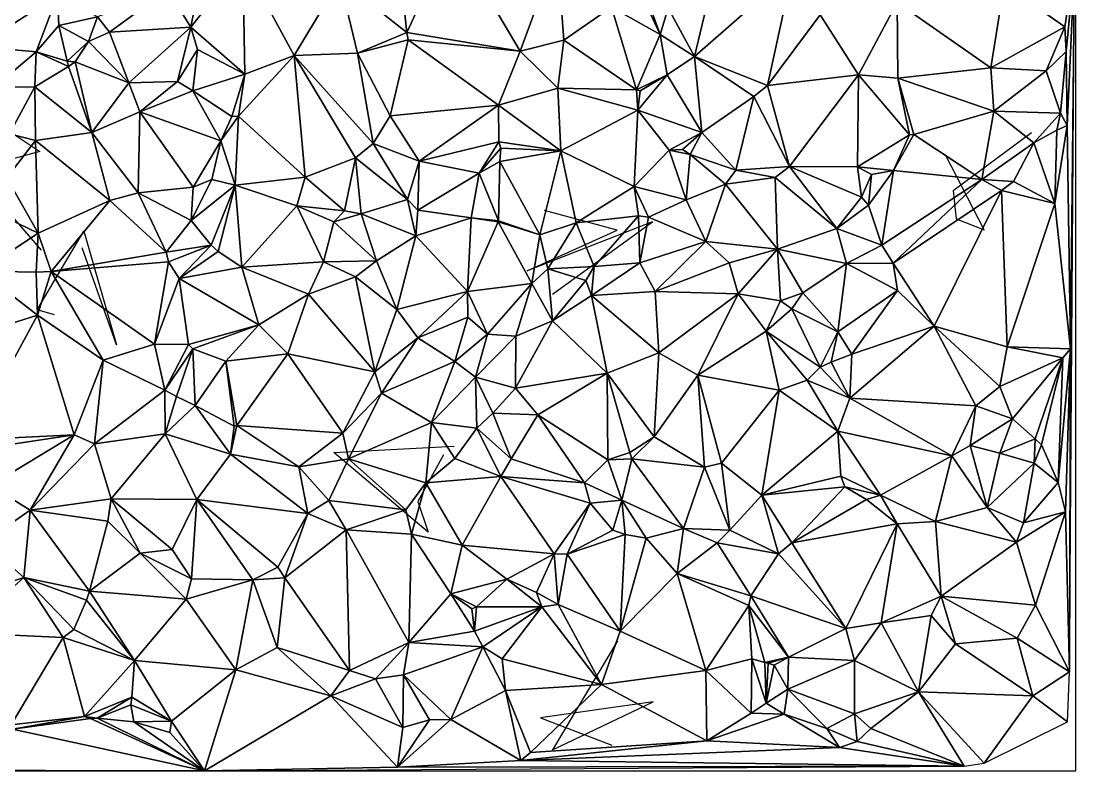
# Model space of a CAD drawing. Header units: metres. Extents: x -15.8 to 15, y -15.7 to 15.
# Drawn here: x 1.01 to 15, y -15 to -5.04 of the extents above; entities that cross this region are included whole.
import ezdxf

# ---------------------------------------------------------------- set-up
doc = ezdxf.new("R2010")
doc.units = ezdxf.units.M
for name, color, linetype in [('CRACKS', 1, 'Continuous'), ('STREET_MESH', 7, 'Continuous'), ('WATER_LINE', 5, 'Continuous')]:
    doc.layers.add(name, color=color, linetype=linetype)

msp = doc.modelspace()

# ---------------------------------------------------------------- linework, layer by layer
at = {"layer": 'CRACKS'}
for points in [[(0.831, -6.487, 0.1), (1.254, -6.771, 0.1), (-0.109, -7.143, 0.1), (0.278, -6.932, 0.1), (1.272, -8.084, 0.1)], [(14.406, -6.524, 0.1), (13.367, -7.293, 0.1), (13.407, -7.666, 0.1), (13.781, -7.812, 0.1), (13.264, -6.818, 0.1)], [(8.055, -8.666, 0.1), (9.381, -7.706, 0.1), (7.717, -8.356, 0.1), (8.912, -7.817, 0.1), (7.947, -7.556, 0.1)], [(1.446, -8.939, 0.1), (1.217, -8.876, 0.1), (1.837, -7.831, 0.1), (2.272, -9.338, 0.1), (1.817, -8.049, 0.1)], [(6.607, -10.801, 0.1), (6.269, -11.42, 0.1), (6.406, -11.824, 0.1), (5.154, -10.769, 0.1), (6.748, -10.685, 0.1)], [(8.915, -13.268, 0.1), (8.054, -14.716, 0.1), (9.387, -14.077, 0.1), (7.895, -14.29, 0.1), (8.84, -14.654, 0.1)]]:
    msp.add_polyline3d(points, dxfattribs=at)
at = {"layer": 'STREET_MESH'}
for points in [[(6.121, -5.193), (6.718, -3.907), (6.011, -4.156)], [(6.121, -5.193), (7.624, -5.44), (6.718, -3.907)], [(6.718, -3.907), (7.624, -5.44), (8.117, -4.106)], [(5.232, -4.488), (6.121, -5.193), (6.011, -4.156)], [(7.624, -5.44), (8.206, -5.296), (8.117, -4.106)], [(8.206, -5.296), (8.838, -4.855), (8.117, -4.106)], [(9.938, -5.513), (10.269, -4.121), (9.587, -4.869)], [(10.269, -4.121), (9.938, -5.513), (11.238, -4.368)], [(3.945, -4.243), (3.256, -5.123), (3.973, -5.746)], [(3.376, -4.494), (3.256, -5.123), (3.945, -4.243)], [(5.232, -4.488), (3.945, -4.243), (4.626, -5.499)], [(3.945, -4.243), (3.973, -5.746), (4.626, -5.499)], [(14.043, -4.552), (14.847, -5.117), (14.979, -4.296)], [(14.847, -5.117), (14.868, -5.447), (14.979, -4.296)], [(14.868, -5.447), (14.88, -6.429), (14.979, -4.296)], [(14.88, -6.429), (14.923, -9.394), (14.979, -4.296)], [(14.923, -9.394), (14.911, -13.679), (14.979, -4.296)], [(9.938, -5.513), (10.905, -5.898), (11.238, -4.368)], [(10.905, -5.898), (11.602, -4.959), (11.238, -4.368)], [(3.256, -5.123), (3.376, -4.494), (2.945, -4.623)], [(5.466, -5.465), (5.232, -4.488), (4.626, -5.499)], [(6.121, -5.193), (5.232, -4.488), (5.466, -5.465)], [(14.043, -4.552), (12.623, -4.794), (13.867, -5.661)], [(14.847, -5.117), (14.043, -4.552), (13.867, -5.661)], [(1.486, -4.698), (0.099, -4.701), (0.425, -5.378)], [(1.207, -5.45), (1.486, -4.698), (0.425, -5.378)], [(1.207, -5.45), (1.507, -5.098), (1.486, -4.698)], [(1.507, -5.098), (2.02, -4.984), (1.486, -4.698)], [(2.02, -4.984), (2.176, -5.188), (2.945, -4.623)], [(2.176, -5.188), (3.256, -5.123), (2.945, -4.623)], [(8.838, -4.855), (8.206, -5.296), (9.166, -5.954)], [(9.308, -4.85), (8.838, -4.855), (9.48, -5.221)], [(8.838, -4.855), (9.166, -5.954), (9.48, -5.221)], [(9.347, -4.857), (9.308, -4.85), (9.48, -5.221)], [(9.587, -4.869), (9.347, -4.857), (9.48, -5.221)], [(9.938, -5.513), (9.587, -4.869), (9.48, -5.221)], [(12.623, -4.794), (11.602, -4.959), (12.113, -5.756)], [(12.634, -5.801), (12.623, -4.794), (12.113, -5.756)], [(12.623, -4.794), (12.634, -5.801), (13.867, -5.661)], [(2.02, -4.984), (1.507, -5.098), (1.901, -5.31)], [(2.02, -4.984), (1.901, -5.31), (2.176, -5.188)], [(11.602, -4.959), (10.905, -5.898), (12.113, -5.756)], [(1.615, -5.572), (1.507, -5.098), (1.207, -5.45)], [(1.507, -5.098), (1.615, -5.572), (1.901, -5.31)], [(2.434, -5.86), (3.256, -5.123), (2.176, -5.188)], [(3.078, -5.843), (3.256, -5.123), (2.434, -5.86)], [(3.256, -5.123), (3.078, -5.843), (3.347, -5.419)], [(3.973, -5.746), (3.256, -5.123), (3.347, -5.419)], [(14.602, -5.701), (14.847, -5.117), (13.867, -5.661)], [(14.847, -5.117), (14.602, -5.701), (14.868, -5.447)], [(1.615, -5.572), (1.723, -5.584), (1.901, -5.31)], [(1.723, -5.584), (2.434, -5.86), (1.901, -5.31)], [(1.901, -5.31), (2.434, -5.86), (2.176, -5.188)], [(6.14, -5.291), (6.121, -5.193), (5.466, -5.465)], [(6.14, -5.291), (5.466, -5.465), (5.902, -6.3)], [(7.338, -6.158), (6.14, -5.291), (5.902, -6.3)], [(7.624, -5.44), (6.121, -5.193), (6.14, -5.291)], [(7.624, -5.44), (6.14, -5.291), (7.338, -6.158)], [(7.624, -5.44), (8.125, -5.93), (8.206, -5.296)], [(8.206, -5.296), (8.125, -5.93), (9.166, -5.954)], [(9.166, -5.954), (9.573, -5.755), (9.48, -5.221)], [(9.573, -5.755), (9.938, -5.513), (9.48, -5.221)], [(0.642, -5.923), (1.207, -5.45), (0.425, -5.378)], [(1.189, -5.915), (1.207, -5.45), (0.642, -5.923)], [(1.207, -5.45), (1.189, -5.915), (1.632, -5.643)], [(1.615, -5.572), (1.207, -5.45), (1.632, -5.643)], [(3.078, -5.843), (3.285, -5.968), (3.347, -5.419)], [(3.285, -5.968), (3.973, -5.746), (3.347, -5.419)], [(8.125, -5.93), (7.624, -5.44), (7.338, -6.158)], [(14.602, -5.701), (14.793, -6.265), (14.868, -5.447)], [(14.868, -5.447), (14.793, -6.265), (14.88, -6.429)], [(1.723, -5.584), (1.615, -5.572), (1.632, -5.643)], [(1.945, -6.52), (1.723, -5.584), (1.632, -5.643)], [(2.434, -5.86), (1.723, -5.584), (1.945, -6.52)], [(4.626, -5.499), (3.888, -6.305), (4.775, -7.112)], [(3.973, -5.746), (3.888, -6.305), (4.626, -5.499)], [(5.676, -6.665), (5.466, -5.465), (4.626, -5.499)], [(5.441, -6.857), (4.626, -5.499), (4.775, -7.112)], [(5.441, -6.857), (5.676, -6.665), (4.626, -5.499)], [(5.466, -5.465), (5.676, -6.665), (5.902, -6.3)], [(9.938, -5.513), (9.573, -5.755), (10.036, -6.52)], [(10.726, -6.043), (9.938, -5.513), (10.036, -6.52)], [(10.726, -6.043), (10.905, -5.898), (9.938, -5.513)], [(1.189, -5.915), (1.945, -6.52), (1.632, -5.643)], [(12.634, -5.801), (13.909, -6.239), (13.867, -5.661)], [(13.909, -6.239), (14.602, -5.701), (13.867, -5.661)], [(14.602, -5.701), (13.909, -6.239), (14.793, -6.265)], [(2.434, -5.86), (1.945, -6.52), (2.582, -6.245)], [(3.078, -5.843), (2.434, -5.86), (2.582, -6.245)], [(3.285, -5.968), (3.078, -5.843), (2.582, -6.245)], [(3.285, -5.968), (3.799, -6.31), (3.973, -5.746)], [(3.973, -5.746), (3.799, -6.31), (3.888, -6.305)], [(9.218, -5.965), (9.573, -5.755), (9.166, -5.954)], [(9.573, -5.755), (9.184, -6.223), (10.036, -6.52)], [(9.218, -5.965), (9.184, -6.223), (9.573, -5.755)], [(12.113, -5.756), (10.905, -5.898), (11.195, -6.97)], [(12.1, -6.978), (12.113, -5.756), (11.195, -6.97)], [(12.113, -5.756), (12.1, -6.978), (12.79, -6.551)], [(12.634, -5.801), (12.113, -5.756), (12.79, -6.551)], [(12.634, -5.801), (12.844, -6.546), (13.909, -6.239)], [(12.844, -6.546), (12.634, -5.801), (12.79, -6.551)], [(0.853, -6.536), (1.189, -5.915), (0.642, -5.923)], [(1.196, -6.625), (1.189, -5.915), (0.853, -6.536)], [(1.196, -6.625), (1.945, -6.52), (1.189, -5.915)], [(3.653, -6.63), (3.285, -5.968), (2.582, -6.245)], [(3.799, -6.31), (3.285, -5.968), (3.653, -6.63)], [(8.163, -6.764), (8.125, -5.93), (7.338, -6.158)], [(8.125, -5.93), (9.184, -6.223), (9.166, -5.954)], [(9.184, -6.223), (8.125, -5.93), (8.163, -6.764)], [(9.184, -6.223), (9.218, -5.965), (9.166, -5.954)], [(10.905, -5.898), (10.726, -6.043), (11.195, -6.97)], [(10.487, -7.02), (10.726, -6.043), (10.036, -6.52)], [(10.726, -6.043), (10.487, -7.02), (11.195, -6.97)], [(1.945, -6.52), (2.558, -7.32), (2.582, -6.245)], [(2.558, -7.32), (3.287, -7.248), (2.582, -6.245)], [(3.287, -7.248), (3.653, -6.63), (2.582, -6.245)], [(7.338, -6.158), (5.902, -6.3), (6.287, -6.9)], [(7.341, -6.644), (7.338, -6.158), (6.287, -6.9)], [(7.341, -6.644), (8.163, -6.764), (7.338, -6.158)], [(9.136, -7.236), (9.184, -6.223), (8.163, -6.764)], [(9.602, -6.756), (9.184, -6.223), (9.136, -7.236)], [(9.184, -6.223), (9.602, -6.756), (10.036, -6.52)], [(13.909, -6.239), (12.844, -6.546), (13.746, -7.145)], [(13.909, -6.239), (13.746, -7.145), (14.436, -6.657)], [(14.793, -6.265), (13.909, -6.239), (14.436, -6.657)], [(14.741, -6.487), (14.793, -6.265), (14.436, -6.657)], [(14.793, -6.265), (14.741, -6.487), (14.88, -6.429)], [(3.653, -6.63), (3.846, -7.218), (3.888, -6.305)], [(3.799, -6.31), (3.653, -6.63), (3.888, -6.305)], [(3.888, -6.305), (3.846, -7.218), (4.775, -7.112)], [(5.902, -6.3), (5.676, -6.665), (6.287, -6.9)], [(14.88, -6.429), (14.718, -7.462), (14.923, -9.394)], [(14.741, -6.487), (14.718, -7.462), (14.88, -6.429)], [(0.816, -7.121), (1.196, -6.625), (0.853, -6.536)], [(1.196, -6.625), (2.181, -7.423), (1.945, -6.52)], [(1.945, -6.52), (2.181, -7.423), (2.558, -7.32)], [(9.602, -6.756), (9.776, -6.746), (10.036, -6.52)], [(9.776, -6.746), (9.881, -6.814), (10.036, -6.52)], [(9.881, -6.814), (10.487, -7.02), (10.036, -6.52)], [(12.1, -6.978), (12.575, -7.024), (12.79, -6.551)], [(12.575, -7.024), (12.844, -6.546), (12.79, -6.551)], [(12.844, -6.546), (12.575, -7.024), (13.746, -7.145)], [(14.741, -6.487), (14.436, -6.657), (14.718, -7.462)], [(0.816, -7.121), (1.232, -7.858), (1.196, -6.625)], [(1.232, -7.858), (2.181, -7.423), (1.196, -6.625)], [(3.287, -7.248), (3.535, -7.145), (3.653, -6.63)], [(3.535, -7.145), (3.846, -7.218), (3.653, -6.63)], [(6.129, -7.41), (5.676, -6.665), (5.441, -6.857)], [(5.676, -6.665), (6.129, -7.41), (6.287, -6.9)], [(7.081, -7.058), (7.341, -6.644), (6.287, -6.9)], [(7.081, -7.058), (7.37, -6.726), (7.341, -6.644)], [(7.37, -6.726), (8.163, -6.764), (7.341, -6.644)], [(14.436, -6.657), (13.746, -7.145), (14.167, -7.171)], [(14.718, -7.462), (14.436, -6.657), (14.167, -7.171)], [(7.353, -6.905), (7.37, -6.726), (7.081, -7.058)], [(7.37, -6.726), (7.353, -6.905), (8.163, -6.764)], [(7.353, -6.905), (7.885, -7.88), (8.163, -6.764)], [(7.885, -7.88), (8.369, -7.721), (8.163, -6.764)], [(8.369, -7.721), (9.136, -7.236), (8.163, -6.764)], [(9.825, -7.412), (9.602, -6.756), (9.136, -7.236)], [(9.881, -6.814), (9.776, -6.746), (9.602, -6.756)], [(9.825, -7.412), (9.881, -6.814), (9.602, -6.756)], [(9.881, -6.814), (9.825, -7.412), (10.35, -7.207)], [(10.487, -7.02), (9.881, -6.814), (10.35, -7.207)], [(5.295, -7.559), (5.441, -6.857), (4.775, -7.112)], [(5.441, -6.857), (5.295, -7.559), (5.515, -7.602)], [(6.129, -7.41), (5.441, -6.857), (5.515, -7.602)], [(6.129, -7.41), (6.268, -7.551), (6.287, -6.9)], [(6.268, -7.551), (7.081, -7.058), (6.287, -6.9)], [(7.337, -7.693), (7.353, -6.905), (7.081, -7.058)], [(7.337, -7.693), (7.885, -7.88), (7.353, -6.905)], [(10.487, -7.02), (11.009, -7.116), (11.195, -6.97)], [(11.009, -7.116), (11.823, -7.794), (11.195, -6.97)], [(12.1, -6.978), (11.195, -6.97), (12.152, -7.377)], [(11.195, -6.97), (11.823, -7.794), (12.152, -7.377)], [(12.286, -7.079), (12.1, -6.978), (12.152, -7.377)], [(12.286, -7.079), (12.575, -7.024), (12.1, -6.978)], [(1.232, -7.858), (0.816, -7.121), (0.567, -7.538)], [(3.846, -7.218), (4.664, -7.492), (4.775, -7.112)], [(4.664, -7.492), (5.295, -7.559), (4.775, -7.112)], [(6.268, -7.551), (6.974, -7.651), (7.081, -7.058)], [(6.974, -7.651), (7.337, -7.693), (7.081, -7.058)], [(11.009, -7.116), (10.487, -7.02), (10.35, -7.207)], [(11.009, -7.116), (10.35, -7.207), (11.039, -8.07)], [(11.823, -7.794), (11.009, -7.116), (11.039, -8.07)], [(12.243, -7.484), (12.286, -7.079), (12.152, -7.377)], [(12.575, -7.024), (12.243, -7.484), (12.421, -8.014)], [(12.575, -7.024), (12.286, -7.079), (12.243, -7.484)], [(13.746, -7.145), (12.575, -7.024), (12.421, -8.014)], [(3.259, -7.688), (3.287, -7.248), (2.558, -7.32)], [(3.535, -7.145), (3.259, -7.688), (3.846, -7.218)], [(3.259, -7.688), (3.535, -7.145), (3.287, -7.248)], [(3.259, -7.688), (3.528, -8.015), (3.846, -7.218)], [(3.528, -8.015), (3.619, -8.102), (3.846, -7.218)], [(3.846, -7.218), (3.619, -8.102), (3.932, -8.307)], [(4.664, -7.492), (3.846, -7.218), (3.932, -8.307)], [(8.369, -7.721), (9.193, -7.628), (9.136, -7.236)], [(9.136, -7.236), (9.193, -7.628), (9.329, -7.643)], [(9.825, -7.412), (9.136, -7.236), (9.329, -7.643)], [(9.825, -7.412), (10.089, -7.967), (10.35, -7.207)], [(10.35, -7.207), (10.089, -7.967), (11.039, -8.07)], [(12.572, -8.254), (13.746, -7.145), (12.421, -8.014)], [(12.572, -8.254), (14.007, -7.289), (13.746, -7.145)], [(13.746, -7.145), (14.007, -7.289), (14.167, -7.171)], [(14.007, -7.289), (14.718, -7.462), (14.167, -7.171)], [(2.558, -7.32), (2.181, -7.423), (2.931, -8.107)], [(3.259, -7.688), (2.558, -7.32), (2.931, -8.107)], [(6.24, -7.891), (6.129, -7.41), (5.515, -7.602)], [(6.268, -7.551), (6.129, -7.41), (6.24, -7.891)], [(10.089, -7.967), (9.825, -7.412), (9.329, -7.643)], [(11.823, -7.794), (12.243, -7.484), (12.152, -7.377)], [(12.572, -8.254), (13.116, -9.09), (14.007, -7.289)], [(14.007, -7.289), (13.116, -9.09), (14.084, -9.365)], [(14.007, -7.289), (14.084, -9.365), (14.718, -7.462)], [(1.232, -7.858), (0.567, -7.538), (0.466, -8.362)], [(1.232, -7.858), (1.405, -8.366), (2.181, -7.423)], [(2.181, -7.423), (1.405, -8.366), (2.931, -8.107)], [(4.664, -7.492), (3.932, -8.307), (5.018, -8.238)], [(5.295, -7.559), (4.664, -7.492), (5.151, -7.704)], [(5.151, -7.704), (4.664, -7.492), (5.018, -8.238)], [(6.974, -7.651), (6.268, -7.551), (6.24, -7.891)], [(12.243, -7.484), (11.823, -7.794), (12.421, -8.014)], [(14.718, -7.462), (14.084, -9.365), (14.923, -9.394)], [(3.528, -8.015), (3.259, -7.688), (2.931, -8.107)], [(5.295, -7.559), (5.151, -7.704), (5.515, -7.602)], [(5.151, -7.704), (5.717, -8.225), (5.515, -7.602)], [(5.717, -8.225), (6.24, -7.891), (5.515, -7.602)], [(6.927, -8.629), (6.974, -7.651), (6.24, -7.891)], [(6.974, -7.651), (6.927, -8.629), (7.334, -7.704)], [(7.337, -7.693), (6.974, -7.651), (7.334, -7.704)], [(7.885, -7.88), (7.337, -7.693), (7.334, -7.704)], [(8.369, -7.721), (8.608, -8.297), (9.193, -7.628)], [(9.193, -7.628), (8.608, -8.297), (9.213, -8.251)], [(9.193, -7.628), (9.213, -8.251), (9.329, -7.643)], [(9.213, -8.251), (10.089, -7.967), (9.329, -7.643)], [(5.717, -8.225), (5.151, -7.704), (5.018, -8.238)], [(6.927, -8.629), (7.781, -8.524), (7.334, -7.704)], [(7.781, -8.524), (7.885, -7.88), (7.334, -7.704)], [(7.992, -8.331), (8.369, -7.721), (7.885, -7.88)], [(7.992, -8.331), (8.608, -8.297), (8.369, -7.721)], [(11.951, -8.26), (11.823, -7.794), (11.039, -8.07)], [(11.823, -7.794), (11.951, -8.26), (12.421, -8.014)], [(1.232, -7.858), (0.466, -8.362), (1.203, -8.373)], [(1.405, -8.366), (1.232, -7.858), (1.203, -8.373)], [(5.987, -8.869), (6.24, -7.891), (5.717, -8.225)], [(5.987, -8.869), (6.927, -8.629), (6.24, -7.891)], [(7.781, -8.524), (7.992, -8.331), (7.885, -7.88)], [(10.089, -7.967), (9.213, -8.251), (9.416, -8.633)], [(10.396, -8.249), (10.089, -7.967), (9.416, -8.633)], [(10.089, -7.967), (10.396, -8.249), (11.039, -8.07)], [(1.405, -8.366), (2.96, -8.238), (2.931, -8.107)], [(2.96, -8.238), (3.528, -8.015), (2.931, -8.107)], [(3.528, -8.015), (2.96, -8.238), (3.103, -8.457)], [(3.619, -8.102), (3.528, -8.015), (3.103, -8.457)], [(3.619, -8.102), (3.103, -8.457), (3.932, -8.307)], [(10.396, -8.249), (10.515, -8.663), (11.039, -8.07)], [(10.515, -8.663), (11.079, -8.755), (11.039, -8.07)], [(11.374, -8.65), (11.951, -8.26), (11.039, -8.07)], [(11.079, -8.755), (11.374, -8.65), (11.039, -8.07)], [(11.951, -8.26), (12.572, -8.254), (12.421, -8.014)], [(2.96, -8.238), (1.405, -8.366), (2.775, -9.332)], [(3.103, -8.457), (2.96, -8.238), (2.775, -9.332)], [(3.932, -8.307), (4.817, -8.668), (5.018, -8.238)], [(4.817, -8.668), (5.441, -8.436), (5.018, -8.238)], [(5.441, -8.436), (5.717, -8.225), (5.018, -8.238)], [(5.987, -8.869), (5.717, -8.225), (5.441, -8.436)], [(9.213, -8.251), (8.569, -8.685), (9.416, -8.633)], [(8.608, -8.297), (8.569, -8.685), (9.213, -8.251)], [(10.515, -8.663), (10.396, -8.249), (9.416, -8.633)], [(12.628, -8.618), (12.572, -8.254), (11.951, -8.26)], [(13.116, -9.09), (12.572, -8.254), (12.628, -8.618)], [(1.222, -8.944), (0.466, -8.362), (-0.12, -9.369)], [(0.466, -8.362), (1.222, -8.944), (1.203, -8.373)], [(1.222, -8.944), (1.405, -8.366), (1.203, -8.373)], [(1.405, -8.366), (1.222, -8.944), (2.095, -9.543)], [(1.405, -8.366), (2.095, -9.543), (2.775, -9.332)], [(3.103, -8.457), (4.159, -9.073), (3.932, -8.307)], [(4.159, -9.073), (4.817, -8.668), (3.932, -8.307)], [(7.992, -8.331), (7.781, -8.524), (8.053, -9.022)], [(8.495, -8.487), (8.608, -8.297), (7.992, -8.331)], [(8.495, -8.487), (7.992, -8.331), (8.053, -9.022)], [(8.608, -8.297), (8.495, -8.487), (8.569, -8.685)], [(11.951, -8.26), (11.374, -8.65), (11.84, -9.165)], [(12.628, -8.618), (11.951, -8.26), (11.84, -9.165)], [(3.227, -9.336), (3.103, -8.457), (2.775, -9.332)], [(3.227, -9.336), (4.159, -9.073), (3.103, -8.457)], [(4.817, -8.668), (5.696, -9.698), (5.441, -8.436)], [(5.696, -9.698), (5.987, -8.869), (5.441, -8.436)], [(7.781, -8.524), (6.927, -8.629), (7.191, -9.199)], [(7.567, -9.225), (7.781, -8.524), (7.191, -9.199)], [(8.053, -9.022), (7.781, -8.524), (7.567, -9.225)], [(8.495, -8.487), (8.053, -9.022), (8.569, -8.685)], [(4.817, -8.668), (4.159, -9.073), (4.541, -9.458)], [(5.696, -9.698), (4.817, -8.668), (4.541, -9.458)], [(6.927, -8.629), (5.987, -8.869), (6.266, -9.245)], [(6.932, -8.973), (6.927, -8.629), (6.266, -9.245)], [(6.927, -8.629), (6.932, -8.973), (7.191, -9.199)], [(9.416, -8.633), (8.569, -8.685), (9.463, -9.445)], [(10.515, -8.663), (9.416, -8.633), (9.463, -9.445)], [(9.981, -9.741), (10.515, -8.663), (9.463, -9.445)], [(10.515, -8.663), (9.981, -9.741), (10.886, -9.159)], [(11.079, -8.755), (10.515, -8.663), (10.886, -9.159)], [(11.079, -8.755), (11.229, -8.861), (11.374, -8.65)], [(11.374, -8.65), (11.229, -8.861), (11.84, -9.165)], [(12.023, -9.464), (12.628, -8.618), (11.84, -9.165)], [(12.023, -9.464), (13.116, -9.09), (12.628, -8.618)], [(8.569, -8.685), (8.053, -9.022), (8.78, -9.716)], [(8.569, -8.685), (8.78, -9.716), (9.463, -9.445)], [(11.229, -8.861), (11.079, -8.755), (10.886, -9.159)], [(1.222, -8.944), (-0.12, -9.369), (0.326, -10.598)], [(1.707, -10.534), (1.222, -8.944), (0.326, -10.598)], [(1.222, -8.944), (1.707, -10.534), (2.095, -9.543)], [(5.987, -8.869), (5.696, -9.698), (6.266, -9.245)], [(11.603, -9.635), (11.229, -8.861), (10.886, -9.159)], [(11.229, -8.861), (11.603, -9.635), (11.84, -9.165)], [(3.227, -9.336), (3.284, -9.392), (4.159, -9.073)], [(4.159, -9.073), (3.284, -9.392), (3.719, -9.556)], [(4.159, -9.073), (3.719, -9.556), (4.541, -9.458)], [(6.76, -9.562), (6.932, -8.973), (6.266, -9.245)], [(6.932, -8.973), (6.76, -9.562), (7.191, -9.199)], [(7.563, -9.914), (8.053, -9.022), (7.567, -9.225)], [(8.053, -9.022), (7.563, -9.914), (8.78, -9.716)], [(13.669, -10.148), (13.116, -9.09), (11.997, -10.045)], [(13.116, -9.09), (12.023, -9.464), (11.997, -10.045)], [(14.084, -9.365), (13.116, -9.09), (13.985, -9.891)], [(13.116, -9.09), (13.669, -10.148), (13.985, -9.891)], [(6.76, -9.562), (7.031, -9.77), (7.191, -9.199)], [(7.031, -9.77), (7.567, -9.225), (7.191, -9.199)], [(7.031, -9.77), (7.563, -9.914), (7.567, -9.225)], [(9.981, -9.741), (11.06, -9.942), (10.886, -9.159)], [(11.06, -9.942), (11.43, -9.806), (10.886, -9.159)], [(11.43, -9.806), (11.603, -9.635), (10.886, -9.159)], [(11.603, -9.635), (11.75, -9.569), (11.84, -9.165)], [(11.75, -9.569), (12.023, -9.464), (11.84, -9.165)], [(2.095, -9.543), (2.91, -9.94), (2.775, -9.332)], [(2.91, -9.94), (3.227, -9.336), (2.775, -9.332)], [(2.91, -9.94), (3.284, -9.392), (3.227, -9.336)], [(5.696, -9.698), (5.785, -9.979), (6.266, -9.245)], [(5.785, -9.979), (6.76, -9.562), (6.266, -9.245)], [(14.823, -9.511), (14.084, -9.365), (13.985, -9.891)], [(14.084, -9.365), (14.823, -9.511), (14.923, -9.394)], [(3.066, -10.024), (3.284, -9.392), (2.91, -9.94)], [(3.284, -9.392), (3.066, -10.024), (3.312, -10.146)], [(3.719, -9.556), (3.284, -9.392), (3.312, -10.146)], [(3.719, -9.556), (3.865, -10.408), (4.541, -9.458)], [(4.541, -9.458), (3.865, -10.408), (5.273, -10.512)], [(5.696, -9.698), (4.541, -9.458), (5.273, -10.512)], [(8.78, -9.716), (9.402, -10.558), (9.463, -9.445)], [(9.402, -10.558), (9.981, -9.741), (9.463, -9.445)], [(12.023, -9.464), (11.75, -9.569), (11.997, -10.045)], [(14.156, -10.319), (14.823, -9.511), (13.985, -9.891)], [(14.156, -10.319), (14.455, -10.585), (14.823, -9.511)], [(14.455, -10.585), (14.539, -10.668), (14.823, -9.511)], [(14.823, -9.511), (14.539, -10.668), (14.762, -11.167)], [(14.823, -9.511), (14.762, -11.167), (14.923, -9.394)], [(14.762, -11.167), (14.856, -11.555), (14.923, -9.394)], [(14.856, -11.555), (14.911, -13.679), (14.923, -9.394)], [(2.095, -9.543), (1.707, -10.534), (1.979, -10.652)], [(2.91, -9.94), (2.095, -9.543), (1.979, -10.652)], [(3.83, -10.417), (3.719, -9.556), (3.312, -10.146)], [(3.83, -10.417), (3.865, -10.408), (3.719, -9.556)], [(6.449, -10.369), (6.76, -9.562), (5.785, -9.979)], [(6.76, -9.562), (6.449, -10.369), (7.031, -9.77)], [(11.603, -9.635), (11.43, -9.806), (11.997, -10.045)], [(11.75, -9.569), (11.603, -9.635), (11.997, -10.045)], [(5.785, -9.979), (5.696, -9.698), (5.273, -10.512)], [(6.449, -10.369), (7.048, -10.444), (7.031, -9.77)], [(7.261, -10.248), (7.563, -9.914), (7.031, -9.77)], [(7.048, -10.444), (7.261, -10.248), (7.031, -9.77)], [(8.78, -9.716), (7.563, -9.914), (7.86, -10.27)], [(8.789, -10.864), (8.78, -9.716), (7.86, -10.27)], [(9.078, -10.767), (9.402, -10.558), (8.78, -9.716)], [(8.789, -10.864), (9.078, -10.767), (8.78, -9.716)], [(9.402, -10.558), (10.071, -10.962), (9.981, -9.741)], [(10.295, -10.911), (11.06, -9.942), (9.981, -9.741)], [(10.071, -10.962), (10.295, -10.911), (9.981, -9.741)], [(7.563, -9.914), (7.261, -10.248), (7.86, -10.27)], [(11.43, -9.806), (11.06, -9.942), (11.836, -10.486)], [(11.43, -9.806), (11.836, -10.486), (11.997, -10.045)], [(13.669, -10.148), (14.156, -10.319), (13.985, -9.891)], [(2.915, -10.52), (2.91, -9.94), (1.979, -10.652)], [(2.915, -10.52), (3.066, -10.024), (2.91, -9.94)], [(3.066, -10.024), (2.915, -10.52), (3.312, -10.146)], [(5.348, -10.851), (5.785, -9.979), (5.273, -10.512)], [(6.449, -10.369), (5.785, -9.979), (5.348, -10.851)], [(11.06, -9.942), (10.295, -10.911), (10.828, -11.336)], [(11.836, -10.486), (11.06, -9.942), (10.828, -11.336)], [(11.997, -10.045), (11.836, -10.486), (13.348, -10.811)], [(13.669, -10.148), (11.997, -10.045), (13.348, -10.811)], [(3.312, -10.146), (2.915, -10.52), (3.784, -10.792)], [(3.83, -10.417), (3.312, -10.146), (3.784, -10.792)], [(13.592, -10.677), (13.669, -10.148), (13.348, -10.811)], [(13.592, -10.677), (14.156, -10.319), (13.669, -10.148)], [(7.261, -10.248), (7.048, -10.444), (7.507, -10.854)], [(7.261, -10.248), (7.507, -10.854), (7.86, -10.27)], [(7.507, -10.854), (8.478, -11.171), (7.86, -10.27)], [(8.478, -11.171), (8.789, -10.864), (7.86, -10.27)], [(14.156, -10.319), (13.592, -10.677), (13.989, -10.778)], [(14.156, -10.319), (13.989, -10.778), (14.455, -10.585)], [(4.687, -10.958), (3.865, -10.408), (3.784, -10.792)], [(3.865, -10.408), (3.83, -10.417), (3.784, -10.792)], [(3.865, -10.408), (4.687, -10.958), (5.273, -10.512)], [(6.449, -10.369), (5.348, -10.851), (6.372, -11.172)], [(6.758, -10.848), (6.449, -10.369), (6.372, -11.172)], [(7.048, -10.444), (6.449, -10.369), (6.758, -10.848)], [(7.368, -11.088), (7.048, -10.444), (6.758, -10.848)], [(7.507, -10.854), (7.048, -10.444), (7.368, -11.088)], [(11.876, -11.084), (11.836, -10.486), (10.828, -11.336)], [(13.348, -10.811), (11.836, -10.486), (12.404, -11.335)], [(11.836, -10.486), (11.876, -11.084), (12.404, -11.335)], [(0.387, -10.733), (1.707, -10.534), (0.326, -10.598)], [(0.595, -11.207), (1.707, -10.534), (0.387, -10.733)], [(1.707, -10.534), (0.595, -11.207), (1.127, -11.532)], [(1.979, -10.652), (1.707, -10.534), (1.127, -11.532)], [(2.915, -10.52), (1.979, -10.652), (2.198, -11.384)], [(3.336, -11.393), (2.915, -10.52), (2.198, -11.384)], [(2.915, -10.52), (3.336, -11.393), (3.784, -10.792)], [(4.687, -10.958), (5.348, -10.851), (5.273, -10.512)], [(9.078, -10.767), (9.105, -10.851), (9.402, -10.558)], [(9.402, -10.558), (9.105, -10.851), (10.071, -10.962)], [(14.455, -10.585), (13.989, -10.778), (14.441, -10.911)], [(14.539, -10.668), (14.455, -10.585), (14.441, -10.911)], [(2.198, -11.384), (1.979, -10.652), (1.127, -11.532)], [(9.105, -10.851), (9.078, -10.767), (8.789, -10.864)], [(13.82, -11.499), (13.592, -10.677), (13.348, -10.811)], [(13.592, -10.677), (13.82, -11.499), (13.989, -10.778)], [(14.539, -10.668), (14.441, -10.911), (14.762, -11.167)], [(3.336, -11.393), (4.808, -11.576), (3.784, -10.792)], [(4.808, -11.576), (4.687, -10.958), (3.784, -10.792)], [(5.089, -11.406), (5.348, -10.851), (4.687, -10.958)], [(5.089, -11.406), (6.106, -11.531), (5.348, -10.851)], [(5.348, -10.851), (6.106, -11.531), (6.372, -11.172)], [(7.368, -11.088), (6.758, -10.848), (6.372, -11.172)], [(8.478, -11.171), (7.507, -10.854), (7.368, -11.088)], [(8.973, -11.402), (8.789, -10.864), (8.478, -11.171)], [(8.973, -11.402), (9.105, -10.851), (8.789, -10.864)], [(9.105, -10.851), (8.973, -11.402), (9.789, -11.775)], [(10.071, -10.962), (9.105, -10.851), (9.789, -11.775)], [(10.407, -11.799), (10.295, -10.911), (10.071, -10.962)], [(10.295, -10.911), (10.407, -11.799), (10.828, -11.336)], [(13.133, -11.683), (13.348, -10.811), (12.404, -11.335)], [(13.133, -11.683), (13.82, -11.499), (13.348, -10.811)], [(13.989, -10.778), (13.82, -11.499), (14.441, -10.911)], [(13.82, -11.499), (14.3, -11.703), (14.441, -10.911)], [(14.441, -10.911), (14.3, -11.703), (14.762, -11.167)], [(5.089, -11.406), (4.687, -10.958), (4.808, -11.576)], [(10.407, -11.799), (10.071, -10.962), (9.789, -11.775)], [(6.106, -11.531), (6.183, -11.851), (6.372, -11.172)], [(6.183, -11.851), (6.854, -11.999), (6.372, -11.172)], [(6.854, -11.999), (7.368, -11.088), (6.372, -11.172)], [(6.854, -11.999), (8.077, -12.112), (7.368, -11.088)], [(8.552, -11.439), (8.478, -11.171), (7.368, -11.088)], [(8.077, -12.112), (8.552, -11.439), (7.368, -11.088)], [(8.552, -11.439), (8.973, -11.402), (8.478, -11.171)], [(11.931, -11.224), (11.876, -11.084), (10.828, -11.336)], [(11.876, -11.084), (11.931, -11.224), (12.404, -11.335)], [(14.3, -11.703), (14.856, -11.555), (14.762, -11.167)], [(0.595, -11.207), (0.509, -11.96), (1.127, -11.532)], [(11.23, -11.967), (11.931, -11.224), (10.828, -11.336)], [(11.931, -11.224), (11.23, -11.967), (12.217, -11.392)], [(11.931, -11.224), (12.217, -11.392), (12.404, -11.335)], [(2.156, -11.68), (2.198, -11.384), (1.127, -11.532)], [(2.156, -11.68), (2.583, -12.106), (2.198, -11.384)], [(3.011, -12.054), (3.336, -11.393), (2.198, -11.384)], [(2.583, -12.106), (3.011, -12.054), (2.198, -11.384)], [(3.011, -12.054), (3.264, -12.446), (3.336, -11.393)], [(3.264, -12.446), (4.079, -12.458), (3.336, -11.393)], [(4.079, -12.458), (4.411, -12.292), (3.336, -11.393)], [(4.411, -12.292), (4.808, -11.576), (3.336, -11.393)], [(5.318, -11.796), (5.089, -11.406), (4.808, -11.576)], [(5.318, -11.796), (6.106, -11.531), (5.089, -11.406)], [(8.077, -12.112), (8.25, -12.119), (8.552, -11.439)], [(8.25, -12.119), (8.854, -11.797), (8.552, -11.439)], [(8.854, -11.797), (8.973, -11.402), (8.552, -11.439)], [(8.973, -11.402), (8.854, -11.797), (9.017, -11.855)], [(9.295, -11.906), (8.973, -11.402), (9.017, -11.855)], [(8.973, -11.402), (9.295, -11.906), (9.789, -11.775)], [(10.407, -11.799), (11.049, -12.113), (10.828, -11.336)], [(11.049, -12.113), (11.23, -11.967), (10.828, -11.336)], [(11.23, -11.967), (12.623, -11.714), (12.217, -11.392)], [(12.217, -11.392), (12.623, -11.714), (12.404, -11.335)], [(12.623, -11.714), (13.133, -11.683), (12.404, -11.335)], [(0.509, -11.96), (1.04, -12.426), (1.127, -11.532)], [(1.04, -12.426), (1.913, -12.61), (1.127, -11.532)], [(1.913, -12.61), (2.156, -11.68), (1.127, -11.532)], [(4.808, -11.576), (4.411, -12.292), (4.505, -12.434)], [(5.318, -11.796), (4.808, -11.576), (4.505, -12.434)], [(6.106, -11.531), (5.318, -11.796), (6.183, -11.851)], [(13.82, -11.499), (13.133, -11.683), (14.207, -11.958)], [(14.3, -11.703), (13.82, -11.499), (14.207, -11.958)], [(14.856, -11.555), (14.3, -11.703), (14.207, -11.958)], [(14.458, -12.794), (14.856, -11.555), (14.207, -11.958)], [(14.856, -11.555), (14.458, -12.794), (14.911, -13.679)], [(2.583, -12.106), (2.156, -11.68), (1.913, -12.61)], [(11.23, -11.967), (11.943, -13.104), (12.623, -11.714)], [(11.943, -13.104), (12.414, -13.027), (12.623, -11.714)], [(12.623, -11.714), (12.414, -13.027), (13.208, -12.677)], [(13.133, -11.683), (12.623, -11.714), (13.208, -12.677)], [(13.133, -11.683), (13.208, -12.677), (14.207, -11.958)], [(5.363, -13.661), (5.318, -11.796), (4.505, -12.434)], [(5.318, -11.796), (6.148, -13.292), (6.183, -11.851)], [(5.363, -13.661), (6.148, -13.292), (5.318, -11.796)], [(6.148, -13.292), (6.703, -12.643), (6.183, -11.851)], [(6.703, -12.643), (6.854, -11.999), (6.183, -11.851)], [(8.854, -11.797), (8.25, -12.119), (9.017, -11.855)], [(9.017, -11.855), (8.25, -12.119), (8.951, -13.141)], [(9.295, -11.906), (9.017, -11.855), (8.951, -13.141)], [(9.789, -11.775), (9.295, -11.906), (9.706, -12.374)], [(10.236, -11.969), (9.789, -11.775), (9.706, -12.374)], [(10.236, -11.969), (10.407, -11.799), (9.789, -11.775)], [(10.236, -11.969), (11.049, -12.113), (10.407, -11.799)], [(0.509, -11.96), (0.224, -12.701), (1.04, -12.426)], [(6.854, -11.999), (6.703, -12.643), (7.446, -12.448)], [(8.077, -12.112), (6.854, -11.999), (7.446, -12.448)], [(9.706, -12.374), (9.295, -11.906), (8.951, -13.141)], [(10.685, -12.67), (10.236, -11.969), (9.706, -12.374)], [(11.049, -12.113), (10.236, -11.969), (10.685, -12.67)], [(11.049, -12.113), (11.943, -13.104), (11.23, -11.967)], [(13.208, -12.677), (14.458, -12.794), (14.207, -11.958)], [(2.583, -12.106), (1.913, -12.61), (3.194, -12.715)], [(3.264, -12.446), (3.011, -12.054), (2.583, -12.106)], [(3.264, -12.446), (2.583, -12.106), (3.194, -12.715)], [(7.841, -12.626), (8.077, -12.112), (7.446, -12.448)], [(8.077, -12.112), (7.841, -12.626), (8.127, -12.785)], [(8.25, -12.119), (8.077, -12.112), (8.127, -12.785)], [(8.25, -12.119), (8.127, -12.785), (8.951, -13.141)], [(11.943, -13.104), (11.049, -12.113), (10.685, -12.67)], [(4.411, -12.292), (4.079, -12.458), (4.505, -12.434)], [(1.564, -13.222), (1.04, -12.426), (0.221, -13.16)], [(1.04, -12.426), (0.224, -12.701), (0.221, -13.16)], [(1.04, -12.426), (1.872, -12.728), (1.913, -12.61)], [(1.872, -12.728), (1.04, -12.426), (1.703, -13.119)], [(1.04, -12.426), (1.564, -13.222), (1.703, -13.119)], [(4.079, -12.458), (3.264, -12.446), (3.194, -12.715)], [(4.079, -12.458), (4.401, -13.358), (4.505, -12.434)], [(4.401, -13.358), (5.363, -13.661), (4.505, -12.434)], [(7.446, -12.448), (6.703, -12.643), (7.044, -12.818)], [(7.91, -12.816), (7.446, -12.448), (7.044, -12.818)], [(7.91, -12.816), (7.841, -12.626), (7.446, -12.448)], [(10.089, -13.663), (9.706, -12.374), (8.951, -13.141)], [(10.089, -13.663), (10.659, -12.799), (9.706, -12.374)], [(10.659, -12.799), (10.685, -12.67), (9.706, -12.374)], [(3.852, -13.651), (4.079, -12.458), (3.194, -12.715)], [(4.401, -13.358), (4.079, -12.458), (3.852, -13.651)], [(2.508, -13.528), (1.872, -12.728), (1.703, -13.119)], [(1.872, -12.728), (2.508, -13.528), (1.913, -12.61)], [(1.913, -12.61), (2.508, -13.528), (3.194, -12.715)], [(2.508, -13.528), (3.852, -13.651), (3.194, -12.715)], [(6.148, -13.292), (7.018, -13.139), (6.703, -12.643)], [(6.703, -12.643), (6.982, -12.845), (7.044, -12.818)], [(7.018, -13.139), (6.982, -12.845), (6.703, -12.643)], [(8.127, -12.785), (7.841, -12.626), (7.91, -12.816)], [(10.659, -12.799), (11.184, -13.487), (10.685, -12.67)], [(11.184, -13.487), (11.943, -13.104), (10.685, -12.67)], [(12.414, -13.027), (13.078, -12.934), (13.208, -12.677)], [(13.078, -12.934), (13.401, -13.306), (13.208, -12.677)], [(14.458, -12.794), (13.208, -12.677), (14.215, -13.234)], [(13.208, -12.677), (13.401, -13.306), (14.215, -13.234)], [(6.982, -12.845), (7.018, -13.139), (7.044, -12.818)], [(7.018, -13.139), (7.91, -12.816), (7.044, -12.818)], [(7.018, -13.139), (7.131, -13.349), (7.91, -12.816)], [(7.131, -13.349), (7.384, -13.505), (7.91, -12.816)], [(7.91, -12.816), (7.384, -13.505), (8.702, -13.846)], [(8.127, -12.785), (7.91, -12.816), (8.702, -13.846)], [(8.127, -12.785), (8.702, -13.846), (8.951, -13.141)], [(10.659, -12.799), (10.089, -13.663), (10.696, -13.509)], [(10.871, -13.555), (10.659, -12.799), (10.696, -13.509)], [(10.871, -13.555), (11.184, -13.487), (10.659, -12.799)], [(14.911, -13.679), (14.458, -12.794), (14.215, -13.234)], [(13.078, -12.934), (12.414, -13.027), (12.906, -13.943)], [(13.401, -13.306), (13.078, -12.934), (12.906, -13.943)], [(1.564, -13.222), (2.508, -13.528), (1.703, -13.119)], [(7.018, -13.139), (6.148, -13.292), (7.131, -13.349)], [(8.702, -13.846), (10.089, -13.663), (8.951, -13.141)], [(11.184, -13.487), (12.058, -13.527), (11.943, -13.104)], [(12.058, -13.527), (12.414, -13.027), (11.943, -13.104)], [(12.414, -13.027), (12.058, -13.527), (12.906, -13.943)], [(0.872, -14.384), (1.564, -13.222), (0.221, -13.16)], [(1.564, -13.222), (0.872, -14.384), (1.844, -14.272)], [(1.564, -13.222), (1.844, -14.272), (2.508, -13.528)], [(13.401, -13.306), (14.425, -13.998), (14.215, -13.234)], [(14.425, -13.998), (14.911, -13.679), (14.215, -13.234)], [(5.113, -13.999), (4.401, -13.358), (3.852, -13.651)], [(5.113, -13.999), (5.363, -13.661), (4.401, -13.358)], [(5.363, -13.661), (5.704, -13.771), (6.148, -13.292)], [(6.148, -13.292), (5.704, -13.771), (6.076, -13.721)], [(7.131, -13.349), (6.148, -13.292), (6.076, -13.721)], [(6.705, -14.311), (7.131, -13.349), (6.076, -13.721)], [(7.131, -13.349), (6.705, -14.311), (7.429, -13.928)], [(7.384, -13.505), (7.131, -13.349), (7.429, -13.928)], [(13.401, -13.306), (12.906, -13.943), (14.425, -13.998)], [(1.844, -14.272), (2.472, -14.017), (2.508, -13.528)], [(2.508, -13.528), (2.472, -14.017), (2.998, -14.333)], [(3.852, -13.651), (2.508, -13.528), (2.998, -14.333)], [(8.702, -13.846), (7.384, -13.505), (7.429, -13.928)], [(10.089, -13.663), (10.687, -14.229), (10.696, -13.509)], [(10.687, -14.229), (10.887, -14.094), (10.696, -13.509)], [(10.887, -14.094), (10.871, -13.555), (10.696, -13.509)], [(10.914, -13.565), (11.184, -13.487), (10.871, -13.555)], [(10.914, -13.565), (10.871, -13.555), (10.887, -14.094)], [(10.993, -13.593), (10.914, -13.565), (10.887, -14.094)], [(11.184, -13.487), (10.914, -13.565), (10.993, -13.593)], [(11.184, -13.487), (10.993, -13.593), (11.177, -13.911)], [(12.058, -13.527), (11.184, -13.487), (11.177, -13.911)], [(12.059, -14.236), (12.058, -13.527), (11.177, -13.911)], [(12.058, -13.527), (12.059, -14.236), (12.906, -13.943)], [(3.852, -13.651), (2.998, -14.333), (3.437, -14.995)], [(5.113, -13.999), (3.852, -13.651), (3.437, -14.995)], [(5.704, -13.771), (5.363, -13.661), (5.113, -13.999)], [(10.089, -13.663), (8.702, -13.846), (10.102, -14.597)], [(10.687, -14.229), (10.089, -13.663), (10.102, -14.597)], [(10.993, -13.593), (10.887, -14.094), (11.177, -13.911)], [(14.911, -13.679), (14.425, -13.998), (14.885, -14.344)], [(5.704, -13.771), (5.113, -13.999), (6.068, -14.42)], [(6.076, -13.721), (5.704, -13.771), (6.068, -14.42)], [(6.424, -14.317), (6.076, -13.721), (6.068, -14.42)], [(6.424, -14.317), (6.705, -14.311), (6.076, -13.721)], [(7.76, -14.751), (8.702, -13.846), (7.429, -13.928)], [(8.702, -13.846), (7.76, -14.751), (10.102, -14.597)], [(7.429, -13.928), (6.705, -14.311), (7.635, -14.858)], [(7.76, -14.751), (7.429, -13.928), (7.635, -14.858)], [(10.887, -14.094), (11.126, -14.242), (11.177, -13.911)], [(11.177, -13.911), (11.126, -14.242), (11.692, -14.43)], [(12.059, -14.236), (11.177, -13.911), (11.692, -14.43)], [(12.059, -14.236), (12.275, -14.432), (12.906, -13.943)], [(12.906, -13.943), (12.275, -14.432), (13.512, -14.93)], [(13.779, -14.894), (12.906, -13.943), (13.512, -14.93)], [(14.425, -13.998), (12.906, -13.943), (13.779, -14.894)], [(2.015, -14.294), (2.472, -14.017), (1.844, -14.272)], [(2.472, -14.017), (2.015, -14.294), (2.46, -14.117)], [(2.015, -14.294), (2.502, -14.344), (2.46, -14.117)], [(2.472, -14.017), (2.46, -14.117), (2.998, -14.333)], [(2.46, -14.117), (2.502, -14.344), (2.998, -14.333)], [(5.996, -14.946), (5.113, -13.999), (3.437, -14.995)], [(5.113, -13.999), (5.996, -14.946), (6.068, -14.42)], [(11.126, -14.242), (10.887, -14.094), (10.687, -14.229)], [(14.425, -13.998), (13.779, -14.894), (14.885, -14.344)], [(11.126, -14.242), (10.687, -14.229), (10.102, -14.597)], [(11.862, -14.686), (11.126, -14.242), (10.102, -14.597)], [(11.126, -14.242), (11.862, -14.686), (11.692, -14.43)], [(12.093, -14.603), (12.059, -14.236), (11.692, -14.43)], [(12.059, -14.236), (12.093, -14.603), (12.275, -14.432)], [(1.844, -14.272), (0.872, -14.384), (0.891, -14.44)], [(1.927, -14.3), (1.844, -14.272), (0.891, -14.44)], [(1.927, -14.3), (0.891, -14.44), (3.437, -14.995)], [(2.015, -14.294), (1.844, -14.272), (1.927, -14.3)], [(2.015, -14.294), (1.927, -14.3), (3.437, -14.995)], [(2.502, -14.344), (2.015, -14.294), (3.437, -14.995)], [(2.502, -14.344), (2.978, -14.483), (2.998, -14.333)], [(2.978, -14.483), (2.502, -14.344), (3.437, -14.995)], [(2.998, -14.333), (2.978, -14.483), (3.437, -14.995)], [(6.705, -14.311), (5.996, -14.946), (7.635, -14.858)], [(6.705, -14.311), (6.424, -14.317), (5.996, -14.946)], [(5.996, -14.946), (6.424, -14.317), (6.068, -14.42)], [(0.891, -14.44), (-0.787, -14.984), (3.437, -14.995)], [(11.862, -14.686), (12.093, -14.603), (11.692, -14.43)], [(12.275, -14.432), (12.093, -14.603), (13.512, -14.93)], [(10.102, -14.597), (7.76, -14.751), (7.635, -14.858)], [(11.862, -14.686), (10.102, -14.597), (7.635, -14.858)], [(11.862, -14.686), (7.635, -14.858), (13.512, -14.93)], [(12.093, -14.603), (11.862, -14.686), (13.512, -14.93)], [(13.512, -14.93), (5.996, -14.946), (3.437, -14.995)], [(7.635, -14.858), (5.996, -14.946), (13.512, -14.93)], [(-0.787, -14.984), (-8.894, -14.975), (3.437, -14.995)]]:
    msp.add_3dface(points, dxfattribs=at)
at = {"layer": 'WATER_LINE'}
msp.add_3dface([(-14.999, -14.995, 0.05), (14.996, -14.995, 0.05), (14.996, 14.997, 0.05), (-14.999, 14.997, 0.05)], dxfattribs=at)

doc.saveas('drawing.dxf')
